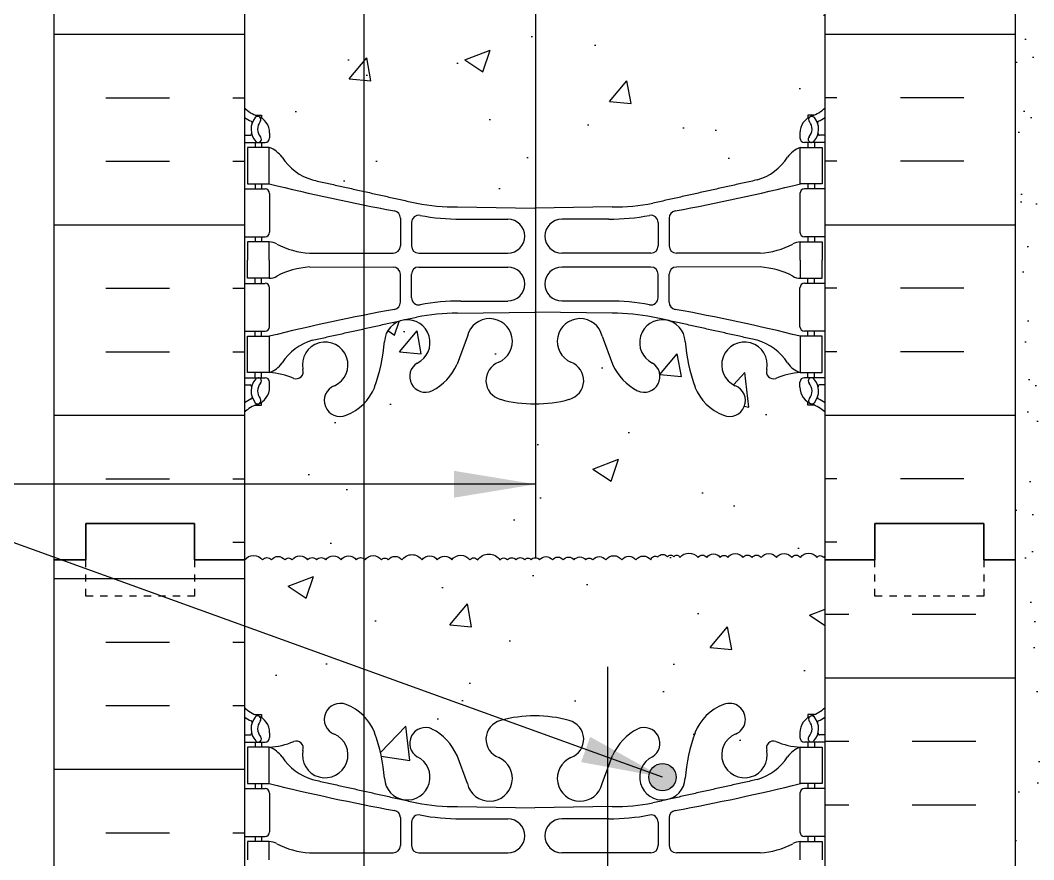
# Model space of a CAD drawing. Header units: inches. Extents: x 23.5 to 82.7, y -12.5 to 63.7.
# Drawn here: x 43.14 to 57.1, y 36.88 to 48.44 of the extents above; entities that cross this region are included whole.
import ezdxf

# ---------------------------------------------------------------- set-up
doc = ezdxf.new("R2010")
doc.units = ezdxf.units.IN
doc.header["$LTSCALE"] = 0.5
doc.header["$MEASUREMENT"] = 0
doc.linetypes.add('DASHED2', pattern=[0.375, 0.25, -0.125])
for name, color, linetype in [('HATCH', 12, 'Continuous'), ('line25', 2, 'Continuous'), ('LINE3', 3, 'Continuous'), ('LINE50', 5, 'Continuous'), ('LINE9', 9, 'Continuous'), ('TEXT', 4, 'Continuous'), ('Web_Edge', 9, 'Continuous')]:
    doc.layers.add(name, color=color, linetype=linetype)
doc.styles.add('DIM', font='romans.shx', dxfattribs={"width": 0.7})
doc.dimstyles.new('ext_12', dxfattribs={"dimscale": 12, "dimtxt": 0.09375, "dimasz": 0.09375, "dimexe": 0.09375, "dimexo": 0.0625, "dimgap": 0.0625, "dimtad": 1, "dimdec": 1, "dimzin": 3, "dimdsep": 46, "dimlunit": 4, "dimtxsty": 'DIM', "dimcen": 0.09, "dimdle": 0.09375, "dimclrt": 4, "dimadec": 0, "dimazin": 0, "dimtfac": 1, "dimtdec": 1, "dimtmove": 2, "dimatfit": 3, "dimfxl": 1, "dimfrac": 2, "dimtolj": 1, "dimtzin": 0, "dimarcsym": 0})

msp = doc.modelspace()

# ---------------------------------------------------------------- hatches: boundary and pattern name
at = {"layer": 'HATCH'}
h = msp.add_hatch(dxfattribs=at)
h.set_pattern_fill('AR-CONC', color=256, scale=0.5)
edge = h.paths.add_edge_path()
edge.add_spline(control_points=[(47.876, 53.931), (47.163, 53.772)], knot_values=[0, 0, 0.496174, 0.496174], degree=1, periodic=0)
edge.add_arc((47.37, 53.058), 0.743, 106.1893, 145.772)
edge.add_arc((46.447, 53.67), 0.364, 289.6613, 327.9576, ccw=False)
edge.add_line((46.569, 53.327), (46.464, 53.327))
edge.add_line((46.464, 53.327), (46.464, 53.257))
edge.add_line((46.464, 53.257), (46.512, 53.257))
edge.add_arc((46.512, 53.195), 0.0625, 0, 90, ccw=False)
edge.add_line((46.574, 53.195), (46.574, 53.127))
edge.add_arc((46.324, 53.127), 0.25, 304.0558, 360, ccw=False)
edge.add_line((46.464, 52.92), (46.464, 52.878))
edge.add_line((46.464, 52.878), (46.374, 52.878))
edge.add_arc((46.574, 52.42), 0.5, 113.5782, 133.7891)
edge.add_line((46.228, 52.781), (46.228, 47.234))
edge.add_arc((46.574, 47.595), 0.5, 226.2109, 246.4218)
edge.add_line((46.374, 47.137), (46.464, 47.137))
edge.add_line((46.464, 47.137), (46.464, 47.095))
edge.add_arc((46.324, 46.888), 0.25, 0, 55.9442, ccw=False)
edge.add_line((46.574, 46.888), (46.574, 46.821))
edge.add_arc((46.512, 46.821), 0.0625, -90, 0, ccw=False)
edge.add_line((46.512, 46.758), (46.464, 46.758))
edge.add_line((46.464, 46.758), (46.464, 46.688))
edge.add_line((46.464, 46.688), (46.569, 46.688))
edge.add_arc((46.447, 46.346), 0.364, 32.0424, 70.3387, ccw=False)
edge.add_arc((47.37, 46.957), 0.743, 214.228, 253.8107)
edge.add_spline(control_points=[(47.163, 46.243), (47.876, 46.084)], knot_values=[0, 0, 0.496174, 0.496174], degree=1, periodic=0)
edge.add_line((47.876, 46.084), (47.876, 53.931))
edge = h.paths.add_edge_path()
edge.add_line((50.24, 54.161), (50.228, 54.161))
edge.add_line((50.228, 54.161), (49.162, 54.145))
edge.add_arc((49.157, 51.161), 2.984, 89.9005, 100.7454)
edge.add_spline(control_points=[(48.6, 54.093), (47.876, 53.931)], knot_values=[0.496174, 0.496174, 1, 1], degree=1, periodic=0)
edge.add_line((47.876, 53.931), (47.876, 46.084))
edge.add_spline(control_points=[(47.876, 46.084), (48.6, 45.922)], knot_values=[0.496174, 0.496174, 1, 1], degree=1, periodic=0)
edge.add_arc((49.157, 48.854), 2.984, 259.2546, 270.0995)
edge.add_line((49.162, 45.87), (50.228, 45.854))
edge.add_line((50.228, 45.854), (50.24, 45.854))
edge.add_line((50.24, 45.854), (50.24, 54.161))
edge = h.paths.add_edge_path()
edge.add_arc((53.882, 52.42), 0.5, 46.2109, 66.4218)
edge.add_line((54.082, 52.878), (53.992, 52.878))
edge.add_line((53.992, 52.878), (53.992, 52.92))
edge.add_arc((54.132, 53.127), 0.25, 180, 235.9442, ccw=False)
edge.add_line((53.882, 53.127), (53.882, 53.195))
edge.add_arc((53.945, 53.195), 0.0625, 90, 180, ccw=False)
edge.add_line((53.945, 53.257), (53.992, 53.257))
edge.add_line((53.992, 53.257), (53.992, 53.327))
edge.add_line((53.992, 53.327), (53.887, 53.327))
edge.add_arc((54.01, 53.67), 0.364, 212.0424, 250.3387, ccw=False)
edge.add_arc((53.087, 53.058), 0.743, 34.228, 73.8107)
edge.add_spline(control_points=[(53.294, 53.772), (51.856, 54.093)], knot_values=[0, 0, 1, 1], degree=1, periodic=0)
edge.add_arc((51.3, 51.161), 2.984, 79.2546, 90.0995)
edge.add_line((51.295, 54.145), (50.24, 54.161))
edge.add_line((50.24, 54.161), (50.24, 45.854))
edge.add_line((50.24, 45.854), (51.295, 45.87))
edge.add_arc((51.3, 48.854), 2.984, 269.9005, 280.7454)
edge.add_spline(control_points=[(51.856, 45.922), (53.294, 46.243)], knot_values=[0, 0, 1, 1], degree=1, periodic=0)
edge.add_arc((53.087, 46.957), 0.743, 286.1893, 325.772)
edge.add_arc((54.01, 46.346), 0.364, 109.6613, 147.9576, ccw=False)
edge.add_line((53.887, 46.688), (53.992, 46.688))
edge.add_line((53.992, 46.688), (53.992, 46.758))
edge.add_line((53.992, 46.758), (53.945, 46.758))
edge.add_arc((53.945, 46.821), 0.0625, 180, 270, ccw=False)
edge.add_line((53.882, 46.821), (53.882, 46.888))
edge.add_arc((54.132, 46.888), 0.25, 124.0558, 180, ccw=False)
edge.add_line((53.992, 47.095), (53.992, 47.137))
edge.add_line((53.992, 47.137), (54.082, 47.137))
edge.add_arc((53.882, 47.595), 0.5, 293.5782, 313.7891)
edge.add_line((54.228, 47.234), (54.228, 52.781))
h.paths.add_polyline_path([(50.103, 59.008), (50.103, 60.008), (49.103, 59.008), (46.228, 59.008), (46.228, 56.973, 0.088416), (46.374, 56.876), (46.464, 56.876), (46.464, 56.834, -0.249069), (46.574, 56.627), (46.574, 56.56, -0.414214), (46.512, 56.497), (46.464, 56.497), (46.464, 56.427), (46.569, 56.427, 0.085348), (46.899, 56.503, -0.669601), (47.031, 56.382, 2.087231), (47.465, 56.607, -1), (47.629, 57.016, -0.21345), (48.021, 56.626, -0.069923), (48.158, 55.983, 1.629604), (48.629, 56.284, -1.059167), (48.835, 56.666, -0.16372), (49.157, 56.312), (49.3, 55.925, 1.612474), (49.731, 56.285, -0.734872), (49.754, 56.796, -0.070129), (50.24, 56.858), (50.24, 58.144), (50.103, 58.008)])
h.paths.add_polyline_path([(49.792, 55.998, -1), (49.417, 55.998, -1)], flags=16)
h.paths.add_polyline_path([(54.228, 59.008), (51.103, 59.008), (50.24, 58.144), (50.24, 56.858, -0.066822), (50.702, 56.796, -0.734872), (50.726, 56.285, 1.612474), (51.157, 55.925), (51.3, 56.312, -0.16372), (51.622, 56.666, -1.059167), (51.828, 56.284, 1.629604), (52.299, 55.983, -0.069923), (52.436, 56.626, -0.21345), (52.828, 57.016, -1), (52.991, 56.607, 2.087231), (53.425, 56.382, -0.669601), (53.558, 56.503, 0.085348), (53.887, 56.427), (53.992, 56.427), (53.992, 56.497), (53.945, 56.497, -0.414214), (53.882, 56.56), (53.882, 56.627, -0.249069), (53.992, 56.834), (53.992, 56.876), (54.082, 56.876, 0.088416), (54.228, 56.973)])
edge = h.paths.add_edge_path()
edge.add_spline(control_points=[(47.876, 35.931), (47.163, 35.772)], knot_values=[0, 0, 0.496174, 0.496174], degree=1, periodic=0)
edge.add_arc((47.37, 35.058), 0.743, 106.1893, 145.772)
edge.add_arc((46.447, 35.67), 0.364, 289.6613, 327.9576, ccw=False)
edge.add_line((46.569, 35.327), (46.464, 35.327))
edge.add_line((46.464, 35.327), (46.464, 35.257))
edge.add_line((46.464, 35.257), (46.512, 35.257))
edge.add_arc((46.512, 35.195), 0.0625, 0, 90, ccw=False)
edge.add_line((46.574, 35.195), (46.574, 35.127))
edge.add_arc((46.324, 35.127), 0.25, 304.0558, 360, ccw=False)
edge.add_line((46.464, 34.92), (46.464, 34.878))
edge.add_line((46.464, 34.878), (46.374, 34.878))
edge.add_arc((46.574, 34.42), 0.5, 113.5782, 133.7891)
edge.add_line((46.228, 34.781), (46.228, 29.234))
edge.add_arc((46.574, 29.595), 0.5, 226.2109, 246.4218)
edge.add_line((46.374, 29.137), (46.464, 29.137))
edge.add_line((46.464, 29.137), (46.464, 29.095))
edge.add_arc((46.324, 28.888), 0.25, 0, 55.9442, ccw=False)
edge.add_line((46.574, 28.888), (46.574, 28.821))
edge.add_arc((46.512, 28.821), 0.0625, -90, 0, ccw=False)
edge.add_line((46.512, 28.758), (46.464, 28.758))
edge.add_line((46.464, 28.758), (46.464, 28.688))
edge.add_line((46.464, 28.688), (46.569, 28.688))
edge.add_line((46.569, 28.688), (46.569, 28.188))
edge.add_arc((53.378, 55.609), 28.253, 256.0552, 258.7705)
edge.add_line((47.876, 27.896), (47.876, 35.931))
edge = h.paths.add_edge_path()
edge.add_line((51.23, 36.146), (50.228, 36.161))
edge.add_line((50.228, 36.161), (49.162, 36.145))
edge.add_arc((49.157, 33.161), 2.984, 89.9005, 100.7454)
edge.add_spline(control_points=[(48.6, 36.093), (48.06, 35.972)], knot_values=[0.624043, 0.624043, 1, 1], degree=1, periodic=0)
edge.add_spline(control_points=[(48.06, 35.972), (47.876, 35.931)], knot_values=[0.496174, 0.496174, 0.624043, 0.624043], degree=1, periodic=0)
edge.add_line((47.876, 35.931), (47.876, 28.084))
edge.add_spline(control_points=[(47.876, 28.084), (48.06, 28.043)], knot_values=[0.496174, 0.496174, 0.624043, 0.624043], degree=1, periodic=0)
edge.add_spline(control_points=[(48.06, 28.043), (48.6, 27.922)], knot_values=[0.624043, 0.624043, 1, 1], degree=1, periodic=0)
edge.add_arc((49.157, 30.854), 2.984, 259.2546, 270.0995)
edge.add_line((49.162, 27.87), (50.228, 27.854))
edge.add_line((50.228, 27.854), (51.23, 27.869))
edge.add_line((51.23, 27.869), (51.23, 36.146))
edge = h.paths.add_edge_path()
edge.add_line((54.228, 31.883), (54.228, 34.781))
edge.add_arc((53.882, 34.42), 0.5, 46.2109, 66.4218)
edge.add_line((54.082, 34.878), (53.992, 34.878))
edge.add_line((53.992, 34.878), (53.992, 34.92))
edge.add_arc((54.132, 35.127), 0.25, 180, 235.9442, ccw=False)
edge.add_line((53.882, 35.127), (53.882, 35.195))
edge.add_arc((53.945, 35.195), 0.0625, 90, 180, ccw=False)
edge.add_line((53.945, 35.257), (53.992, 35.257))
edge.add_line((53.992, 35.257), (53.992, 35.327))
edge.add_line((53.992, 35.327), (53.887, 35.327))
edge.add_arc((54.01, 35.67), 0.364, 212.0424, 250.3387, ccw=False)
edge.add_arc((53.087, 35.058), 0.743, 34.228, 73.8107)
edge.add_spline(control_points=[(53.294, 35.772), (51.856, 36.093)], knot_values=[0, 0, 1, 1], degree=1, periodic=0)
edge.add_arc((51.3, 33.161), 2.984, 79.2546, 90.0995)
edge.add_line((51.295, 36.145), (51.23, 36.146))
edge.add_line((51.23, 36.146), (51.23, 27.869))
edge.add_line((51.23, 27.869), (51.295, 27.87))
edge.add_arc((51.3, 30.854), 2.984, 269.9005, 280.7454)
edge.add_spline(control_points=[(51.856, 27.922), (53.294, 28.243)], knot_values=[0, 0, 1, 1], degree=1, periodic=0)
edge.add_arc((53.087, 28.957), 0.743, 286.1893, 325.772)
edge.add_arc((54.01, 28.346), 0.364, 109.6613, 147.9576, ccw=False)
edge.add_line((53.887, 28.688), (53.992, 28.688))
edge.add_line((53.992, 28.688), (53.992, 28.758))
edge.add_line((53.992, 28.758), (53.945, 28.758))
edge.add_arc((53.945, 28.821), 0.0625, 180, 270, ccw=False)
edge.add_line((53.882, 28.821), (53.882, 28.888))
edge.add_arc((54.132, 28.888), 0.25, 124.0558, 180, ccw=False)
edge.add_line((53.992, 29.095), (53.992, 29.137))
edge.add_line((53.992, 29.137), (54.082, 29.137))
edge.add_arc((53.882, 29.595), 0.5, 293.5782, 313.7891)
edge.add_line((54.228, 29.234), (54.228, 31.883))
h.paths.add_polyline_path([(51.23, 25.894), (51.157, 26.09, 1.612474), (50.726, 25.731, -0.734872), (50.702, 25.22, -0.068475), (50.228, 25.158, -0.068475), (49.754, 25.22, -0.734872), (49.731, 25.731, 1.612474), (49.3, 26.09), (49.157, 25.704, -0.16372), (48.835, 25.35, -1.059167), (48.629, 25.732, 1.629604), (48.158, 26.033, -0.069923), (48.021, 25.389, -0.21345), (47.629, 25, -1), (47.465, 25.408, 2.087231), (47.031, 25.633, -0.669601), (46.899, 25.513, 0.085348), (46.569, 25.588), (46.464, 25.588), (46.464, 25.518), (46.512, 25.518, -0.414214), (46.574, 25.456), (46.574, 25.388, -0.249069), (46.464, 25.181), (46.464, 25.139), (46.374, 25.139, 0.088416), (46.228, 25.042), (46.228, 23.008), (46.228, 20.973, 0.088416), (46.374, 20.876), (46.464, 20.876), (46.464, 20.834, -0.249069), (46.574, 20.627), (46.574, 20.56, -0.414214), (46.512, 20.497), (46.464, 20.497), (46.464, 20.427), (46.569, 20.427, 0.085348), (46.899, 20.503, -0.669601), (47.031, 20.382, 2.087231), (47.465, 20.607, -1), (47.629, 21.016, -0.21345), (48.021, 20.626, -0.069923), (48.158, 19.983, 1.629604), (48.629, 20.284, -1.059167), (48.835, 20.666, -0.16372), (49.157, 20.312), (49.3, 19.925, 1.612474), (49.731, 20.285, -0.734872), (49.754, 20.796, -0.068475), (50.228, 20.858, -0.068475), (50.702, 20.796, -0.734872), (50.726, 20.285, 1.612474), (51.157, 19.925), (51.23, 20.121)])
h.paths.add_polyline_path([(51.04, 19.998, -1), (50.665, 19.998, -1)], flags=16)
h.paths.add_polyline_path([(54.228, 25.042, 0.088416), (54.082, 25.139), (53.992, 25.139), (53.992, 25.181, -0.249069), (53.882, 25.388), (53.882, 25.456, -0.414214), (53.945, 25.518), (53.992, 25.518), (53.992, 25.588), (53.887, 25.588, 0.085348), (53.558, 25.513, -0.669601), (53.425, 25.633, 0.213335), (53.369, 25.883), (52.867, 25.883, 0.482079), (52.991, 25.408, -1), (52.828, 25, -0.21345), (52.436, 25.389, -0.069923), (52.299, 26.033, 1.629604), (51.828, 25.732, -1.059167), (51.622, 25.35, -0.16372), (51.3, 25.704), (51.23, 25.894), (51.23, 20.121), (51.3, 20.312, -0.16372), (51.622, 20.666, -1.059167), (51.828, 20.284, 1.629604), (52.299, 19.983, -0.069923), (52.436, 20.626, -0.21345), (52.828, 21.016, -1), (52.991, 20.607, 2.087231), (53.425, 20.382, -0.669601), (53.558, 20.503, 0.085348), (53.887, 20.427), (53.992, 20.427), (53.992, 20.497), (53.945, 20.497, -0.414214), (53.882, 20.56), (53.882, 20.627, -0.249069), (53.992, 20.834), (53.992, 20.876), (54.082, 20.876, 0.088416), (54.228, 20.973), (54.228, 22.883), (52.953, 22.883, 0.414214), (52.853, 22.783), (52.853, 21.383), (52.353, 21.383), (52.353, 22.883, -0.414214), (52.853, 23.383), (54.228, 23.383)])
h.paths.add_polyline_path([(51.23, 7.894), (51.157, 8.09, 1.612474), (50.726, 7.731, -0.734872), (50.702, 7.22, -0.068475), (50.228, 7.158, -0.068475), (49.754, 7.22, -0.734872), (49.731, 7.731, 1.612474), (49.3, 8.09), (49.157, 7.704, -0.16372), (48.835, 7.35, -1.059167), (48.629, 7.732, 1.629604), (48.158, 8.033, -0.069923), (48.021, 7.389, -0.21345), (47.629, 7, -1), (47.465, 7.408, 2.087231), (47.031, 7.633, -0.669601), (46.899, 7.513, 0.085348), (46.569, 7.588), (46.464, 7.588), (46.464, 7.518), (46.512, 7.518, -0.414214), (46.574, 7.456), (46.574, 7.388, -0.249069), (46.464, 7.181), (46.464, 7.139), (46.374, 7.139, 0.088416), (46.228, 7.042), (46.228, 5.008), (49.103, 5.008), (50.103, 6.008), (50.103, 5.008), (50.103, 4.008), (51.103, 5.008), (51.23, 5.008)])
h.paths.add_polyline_path([(54.228, 7.042, 0.088416), (54.082, 7.139), (53.992, 7.139), (53.992, 7.181, -0.249069), (53.882, 7.388), (53.882, 7.456, -0.414214), (53.945, 7.518), (53.992, 7.518), (53.992, 7.588), (53.887, 7.588, 0.085348), (53.558, 7.513, -0.669601), (53.425, 7.633, 2.087231), (52.991, 7.408, -1), (52.828, 7, -0.21345), (52.436, 7.389, -0.069923), (52.299, 8.033, 1.629604), (51.828, 7.732, -1.059167), (51.622, 7.35, -0.16372), (51.3, 7.704), (51.23, 7.894), (51.23, 5.008), (54.228, 5.008)])
edge = h.paths.add_edge_path()
edge.add_arc((53.882, 16.42), 0.5, 46.2109, 66.4218)
edge.add_line((54.082, 16.878), (53.992, 16.878))
edge.add_line((53.992, 16.878), (53.992, 16.92))
edge.add_arc((54.132, 17.127), 0.25, 180, 235.9442, ccw=False)
edge.add_line((53.882, 17.127), (53.882, 17.195))
edge.add_arc((53.945, 17.195), 0.0625, 90, 180, ccw=False)
edge.add_line((53.945, 17.257), (53.992, 17.257))
edge.add_line((53.992, 17.257), (53.992, 17.327))
edge.add_line((53.992, 17.327), (53.887, 17.327))
edge.add_arc((54.01, 17.67), 0.364, 212.0424, 250.3387, ccw=False)
edge.add_arc((53.087, 17.058), 0.743, 34.228, 73.8107)
edge.add_spline(control_points=[(53.294, 17.772), (51.856, 18.093)], knot_values=[0, 0, 1, 1], degree=1, periodic=0)
edge.add_arc((51.3, 15.161), 2.984, 79.2546, 90.0995)
edge.add_line((51.295, 18.145), (51.23, 18.146))
edge.add_line((51.23, 18.146), (51.23, 9.869))
edge.add_line((51.23, 9.869), (51.295, 9.87))
edge.add_arc((51.3, 12.854), 2.984, 269.9005, 280.7454)
edge.add_spline(control_points=[(51.856, 9.922), (53.294, 10.243)], knot_values=[0, 0, 1, 1], degree=1, periodic=0)
edge.add_arc((53.087, 10.957), 0.743, 286.1893, 325.772)
edge.add_arc((54.01, 10.346), 0.364, 109.6613, 147.9576, ccw=False)
edge.add_line((53.887, 10.688), (53.992, 10.688))
edge.add_line((53.992, 10.688), (53.992, 10.758))
edge.add_line((53.992, 10.758), (53.945, 10.758))
edge.add_arc((53.945, 10.821), 0.0625, 180, 270, ccw=False)
edge.add_line((53.882, 10.821), (53.882, 10.888))
edge.add_arc((54.132, 10.888), 0.25, 124.0558, 180, ccw=False)
edge.add_line((53.992, 11.095), (53.992, 11.137))
edge.add_line((53.992, 11.137), (54.082, 11.137))
edge.add_arc((53.882, 11.595), 0.5, 293.5782, 313.7891)
edge.add_line((54.228, 11.234), (54.228, 16.781))
h = msp.add_hatch(dxfattribs=at)
h.set_pattern_fill('INSUL', color=256, scale=7, style=0)
h.set_pattern_definition([(0, (-2879.9333, -356.0018), (0, 2.625), []), (0, (-2879.9333, -355.1268), (0, 2.625), [0.875, -0.875]), (0, (-2879.9333, -354.2518), (0, 2.625), [0.875, -0.875])])
h.paths.add_polyline_path([(43.603, 41.008), (44.041, 41.008), (44.041, 41.508), (45.541, 41.508), (45.541, 41.008), (46.228, 41.008), (46.228, 59.008), (45.541, 59.008), (45.541, 59.508), (44.041, 59.508), (44.041, 59.008), (43.603, 59.008)])
h = msp.add_hatch(dxfattribs=at)
h.set_pattern_fill('INSUL', color=256, scale=7, style=0)
h.set_pattern_definition([(180, (2980.39, -356.0018), (0, 2.625), []), (180, (2980.39, -355.1268), (0, 2.625), [0.875, -0.875]), (180, (2980.39, -354.2518), (0, 2.625), [0.875, -0.875])])
h.paths.add_polyline_path([(56.853, 41.008), (56.416, 41.008), (56.416, 41.508), (54.916, 41.508), (54.916, 41.008), (54.228, 41.008), (54.228, 59.008), (54.916, 59.008), (54.916, 59.508), (56.416, 59.508), (56.416, 59.008), (56.853, 59.008)])
h = msp.add_hatch(dxfattribs=at)
h.set_pattern_fill('AR-SAND', color=256, scale=0.5, style=0)
h.set_pattern_definition([(37.5, (34.4269, -7.8671), (-0.031497, 0.963412), [0, -0.76, 0, -0.85, 0, -0.8125]), (7.5, (34.4269, -7.8671), (0.884888, 1.411073), [0, -0.41, 0, -0.685, 0, -0.2625]), (327.5, (33.8119, -7.8671), (1.557071, 0.00283), [0, -0.25, 0, -0.9, 0, -1.175]), (317.5, (33.8119, -7.8671), (1.503063, 0.438838), [0, -0.125, 0, -0.59, 0, -0.675])])
h.paths.add_polyline_path([(57.353, 59.008), (56.853, 59.008), (56.853, 41.008), (56.853, 29.758), (57.353, 29.758)])
h = msp.add_hatch(dxfattribs=at)
h.set_pattern_fill('AR-CONC', color=256, scale=0.5)
h.paths.add_polyline_path([(54.228, 41.008), (54.228, 41.063, 0.063927), (54.209, 41.042, 0.520567), (54.114, 41.042, 0.520567), (53.889, 41.042, 0.520567), (53.768, 41.042, 0.520567), (53.558, 41.042, 0.520567), (53.348, 41.042, 0.520567), (53.222, 41.042, 0.520567), (53.096, 41.042, 0.520567), (52.886, 41.042, 0.520567), (52.782, 41.042, 0.520567), (52.598, 41.042, 0.520567), (52.477, 41.042, 0.484838), (52.228, 41.042, 0.613818), (52.145, 41.05, 0.520567), (52.056, 41.05, 0.520567), (51.925, 41.05, 0.520567), (51.825, 41.008, 0.520567), (51.621, 41.008, 0.520567), (51.427, 41.008, 0.520567), (51.206, 41.008, 0.520567), (51.028, 41.008, 0.520567), (50.928, 41.008, 0.520567), (50.771, 41.008, 0.520567), (50.619, 41.008, 0.520567), (50.472, 41.008, 0.520567), (50.293, 41.008, 0.520567), (50.178, 41.008, 0.520567), (50.089, 41.008, 0.520567), (49.968, 41.008, 0.520567), (49.853, 41.008, 0.520567), (49.748, 41.008, 0.520567), (49.441, 41.008, 0.520567), (49.331, 41.008, 0.520567), (49.085, 41.008, 0.520567), (48.885, 41.008, 0.520567), (48.675, 41.008, 0.520567), (48.397, 41.008, 0.520567), (48.209, 41.008, 0.520567), (48.114, 41.008, 0.580598), (47.876, 40.986), (47.876, 38.853, -0.100382), (48.021, 38.626, -0.069923), (48.158, 37.983, 1.629604), (48.629, 38.284, -1.059167), (48.835, 38.666, -0.16372), (49.157, 38.312), (49.3, 37.925, 1.612474), (49.731, 38.285, -0.734872), (49.754, 38.796, -0.068475), (50.228, 38.858, -0.068475), (50.702, 38.796, -0.734872), (50.726, 38.285, 1.612474), (51.157, 37.925), (51.3, 38.312, -0.16372), (51.622, 38.666, -1.059167), (51.828, 38.284, 1.629604), (52.299, 37.983, -0.069923), (52.436, 38.626, -0.21345), (52.828, 39.016, -1), (52.991, 38.607, 2.087231), (53.425, 38.382, -0.669601), (53.558, 38.503, 0.085348), (53.887, 38.427), (53.992, 38.427), (53.992, 38.497), (53.945, 38.497, -0.414214), (53.882, 38.56), (53.882, 38.627, -0.249069), (53.992, 38.834), (53.992, 38.876), (54.082, 38.876, 0.088416), (54.228, 38.973)])
h.paths.add_polyline_path([(52.174, 38.014, -1), (51.799, 38.014, -1)], flags=16)
h.paths.add_polyline_path([(47.876, 40.986), (47.876, 41.021, 0.442284), (47.768, 41.008, 0.520567), (47.558, 41.008, 0.520567), (47.348, 41.008, 0.520567), (47.222, 41.008, 0.520567), (47.096, 41.008, 0.520567), (46.886, 41.008, 0.520567), (46.782, 41.008, 0.520567), (46.598, 41.008, 0.520567), (46.477, 41.008, 0.484838), (46.228, 41.008), (46.228, 38.973, 0.088416), (46.374, 38.876), (46.464, 38.876), (46.464, 38.834, -0.249069), (46.574, 38.627), (46.574, 38.56, -0.414214), (46.512, 38.497), (46.464, 38.497), (46.464, 38.427), (46.569, 38.427, 0.085348), (46.899, 38.503, -0.669601), (47.031, 38.382, 2.087231), (47.465, 38.607, -1), (47.629, 39.016, -0.110696), (47.876, 38.853)])
h.paths.add_polyline_path([(54.228, 43.042, 0.088416), (54.082, 43.139), (53.992, 43.139), (53.992, 43.181, -0.249069), (53.882, 43.388), (53.882, 43.456, -0.414214), (53.945, 43.518), (53.992, 43.518), (53.992, 43.588), (53.887, 43.588, 0.085348), (53.558, 43.513, -0.669601), (53.425, 43.633, 2.087231), (52.991, 43.408, -1), (52.828, 43, -0.21345), (52.436, 43.389, -0.069923), (52.299, 44.033, 1.702394), (51.849, 43.72, -0.940793), (51.646, 43.337, -0.173075), (51.3, 43.704), (51.157, 44.09, 1.612474), (50.726, 43.731, -0.734872), (50.702, 43.22, -0.066822), (50.24, 43.158), (50.24, 41.038, -0.229009), (50.293, 41.008, -0.520567), (50.472, 41.008, -0.520567), (50.619, 41.008, -0.520567), (50.771, 41.008, -0.520567), (50.928, 41.008, -0.520567), (51.028, 41.008, -0.520567), (51.206, 41.008, -0.520567), (51.427, 41.008, -0.520567), (51.621, 41.008, -0.520567), (51.825, 41.008, -0.520567), (51.925, 41.05, -0.520567), (52.056, 41.05, -0.520567), (52.145, 41.05, -0.613818), (52.228, 41.042, -0.484838), (52.477, 41.042, -0.520567), (52.598, 41.042, -0.520567), (52.782, 41.042, -0.520567), (52.886, 41.042, -0.520567), (53.096, 41.042, -0.520567), (53.222, 41.042, -0.520567), (53.348, 41.042, -0.520567), (53.558, 41.042, -0.520567), (53.768, 41.042, -0.520567), (53.889, 41.042, -0.520567), (54.114, 41.042, -0.520567), (54.209, 41.042, -0.063927), (54.228, 41.063)])
h.paths.add_polyline_path([(50.24, 43.158, -0.070129), (49.754, 43.22, -0.734872), (49.731, 43.731, 1.612474), (49.3, 44.09), (49.157, 43.704, -0.173075), (48.811, 43.337, -0.940793), (48.607, 43.72, 1.702394), (48.158, 44.033, -0.069923), (48.021, 43.389, -0.100382), (47.876, 43.162), (47.876, 41.021, -0.063632), (47.889, 41.008, -0.520567), (48.114, 41.008, -0.520567), (48.209, 41.008, -0.520567), (48.397, 41.008, -0.520567), (48.675, 41.008, -0.520567), (48.885, 41.008, -0.520567), (49.085, 41.008, -0.520567), (49.331, 41.008, -0.520567), (49.441, 41.008, -0.520567), (49.748, 41.008, -0.520567), (49.853, 41.008, -0.520567), (49.968, 41.008, -0.520567), (50.089, 41.008, -0.520567), (50.178, 41.008, -0.260502), (50.24, 41.038)])
h.paths.add_polyline_path([(47.876, 43.162, -0.110696), (47.629, 43, -1), (47.465, 43.408, 2.087231), (47.031, 43.633, -0.669601), (46.899, 43.513, 0.085348), (46.569, 43.588), (46.464, 43.588), (46.464, 43.518), (46.512, 43.518, -0.414214), (46.574, 43.456), (46.574, 43.388, -0.249069), (46.464, 43.181), (46.464, 43.139), (46.374, 43.139, 0.088416), (46.228, 43.042), (46.228, 41.008, -0.484838), (46.477, 41.008, -0.520567), (46.598, 41.008, -0.520567), (46.782, 41.008, -0.520567), (46.886, 41.008, -0.520567), (47.096, 41.008, -0.520567), (47.222, 41.008, -0.520567), (47.348, 41.008, -0.520567), (47.558, 41.008, -0.520567), (47.768, 41.008, -0.442284), (47.876, 41.021)])
h = msp.add_hatch(dxfattribs=at)
h.set_pattern_fill('INSUL', color=256, scale=7, style=0)
h.set_pattern_definition([(0, (-2879.9333, -374.0018), (0, 2.625), []), (0, (-2879.9333, -373.1268), (0, 2.625), [0.875, -0.875]), (0, (-2879.9333, -372.2518), (0, 2.625), [0.875, -0.875])])
h.paths.add_polyline_path([(43.603, 23.008), (44.041, 23.008), (44.041, 23.508), (45.541, 23.508), (45.541, 23.008), (46.228, 23.008), (46.228, 41.008), (45.541, 41.008), (45.541, 41.508), (44.041, 41.508), (44.041, 41.008), (43.603, 41.008)])
h = msp.add_hatch(dxfattribs=at)
h.set_pattern_fill('INSUL', color=256, scale=7, style=0)
h.set_pattern_definition([(0, (34.427, -7.867), (0, 2.625), []), (0, (34.427, -6.992), (0, 2.625), [0.875, -0.875]), (0, (34.427, -6.117), (0, 2.625), [0.875, -0.875])])
h.paths.add_polyline_path([(54.228, 31.883), (56.853, 29.258), (56.853, 41.008), (56.416, 41.008), (56.416, 40.508), (54.916, 40.508), (54.916, 41.008), (54.228, 41.008)])
h.paths.add_polyline_path([(56.853, 20.008), (54.228, 17.383), (54.228, 5.008), (54.916, 5.008), (54.916, 5.508), (56.416, 5.508), (56.416, 5.008), (56.853, 5.008)])
at = {"layer": 'LINE3'}
msp.add_hatch(color=256, dxfattribs=at).paths.add_polyline_path([(51.799, 38.014, 1), (52.174, 38.014, 1)])

# ---------------------------------------------------------------- linework, layer by layer
at = {"layer": 'HATCH'}
for points in [[(46.228, 41.008, -0.484838), (46.477, 41.008, -0.520567), (46.598, 41.008, -0.520567), (46.782, 41.008, -0.520567), (46.886, 41.008, -0.520567), (47.096, 41.008, -0.520567), (47.222, 41.008, -0.520567), (47.348, 41.008, -0.520567), (47.558, 41.008, -0.520567), (47.768, 41.008, -0.520567), (47.889, 41.008, -0.520567), (48.114, 41.008, -0.520567), (48.209, 41.008, -0.520567), (48.397, 41.008, -0.520567), (48.675, 41.008, -0.520567), (48.885, 41.008, -0.520567), (49.085, 41.008, -0.520567), (49.331, 41.008, -0.520567), (49.441, 41.008, -0.520567), (49.748, 41.008, -0.520567), (49.853, 41.008, -0.520567), (49.968, 41.008, -0.520567), (50.089, 41.008, -0.520567), (50.178, 41.008, -0.520567), (50.293, 41.008, -0.520567), (50.472, 41.008, -0.520567), (50.619, 41.008, -0.520567), (50.771, 41.008, -0.520567), (50.928, 41.008, -0.520567), (51.028, 41.008, -0.520567), (51.206, 41.008, -0.520567), (51.427, 41.008, -0.520567), (51.621, 41.008, -0.520567), (51.825, 41.008, -0.520567), (51.925, 41.05, -0.520567), (52.056, 41.05, -0.520567), (52.145, 41.05, -0.613818), (52.228, 41.042)], [(52.228, 41.042, -0.484838), (52.477, 41.042, -0.520567), (52.598, 41.042, -0.520567), (52.782, 41.042, -0.520567), (52.886, 41.042, -0.520567), (53.096, 41.042, -0.520567), (53.222, 41.042, -0.520567), (53.348, 41.042, -0.520567), (53.558, 41.042, -0.520567), (53.768, 41.042, -0.520567), (53.889, 41.042, -0.520567), (54.114, 41.042, -0.520567), (54.209, 41.042, -0.063927), (54.228, 41.063, -0.063927)]]:
    msp.add_lwpolyline(points, format="xyb", dxfattribs=at)
at = {"layer": 'line25'}
for p, q in [((46.228, 59.008), (46.228, 41.008)), ((54.228, 41.008), (54.228, 59.008)), ((46.228, 41.008), (46.228, 23.008)), ((54.228, 31.883), (54.228, 41.008))]:
    msp.add_line(p, q, dxfattribs=at)
at = {"layer": 'LINE3'}
for p, q in [((47.876, 22.776), (47.876, 58.272)), ((50.24, 58.144), (50.24, 41.038)), ((51.23, 39.533), (51.23, 5.008))]:
    msp.add_line(p, q, dxfattribs=at)
msp.add_circle((51.987, 38.014), 0.188, dxfattribs=at)
at = {"layer": 'LINE50'}
for p, q in [((43.603, 41.008), (43.603, 59.008)), ((56.853, 41.008), (56.853, 59.008)), ((43.603, 23.008), (43.603, 41.008)), ((56.853, 29.258), (56.853, 41.008))]:
    msp.add_line(p, q, dxfattribs=at)
for points in [[(43.603, 41.008), (44.041, 41.008), (44.041, 41.508), (45.541, 41.508), (45.541, 41.008), (46.228, 41.008)], [(46.228, 41.008), (45.541, 41.008), (45.541, 41.508), (44.041, 41.508), (44.041, 41.008), (43.603, 41.008)], [(56.853, 41.008), (56.416, 41.008), (56.416, 41.508), (54.916, 41.508), (54.916, 41.008), (54.228, 41.008)], [(54.228, 41.008), (54.916, 41.008), (54.916, 41.508), (56.416, 41.508), (56.416, 41.008), (56.853, 41.008)]]:
    msp.add_lwpolyline(points, dxfattribs=at)
at = {"layer": 'LINE9', "linetype": 'DASHED2', "ltscale": 0.15}
for points in [[(45.541, 41.008), (45.541, 41.008), (45.541, 40.508), (44.041, 40.508), (44.041, 41.008), (44.041, 41.008)], [(56.416, 41.008), (56.416, 41.008), (56.416, 40.508), (54.916, 40.508), (54.916, 41.008), (54.916, 41.008)]]:
    msp.add_lwpolyline(points, dxfattribs=at)
at = {"layer": 'Web_Edge'}
for p, q in [((46.374, 47.137), (46.464, 47.137)), ((46.464, 47.137), (46.464, 47.095)), ((54.082, 47.137), (53.992, 47.137)), ((53.992, 47.137), (53.992, 47.095)), ((46.228, 46.858), (46.306, 46.858)), ((46.574, 46.888), (46.574, 46.821)), ((53.882, 46.888), (53.882, 46.821)), ((54.228, 46.858), (54.15, 46.858)), ((46.228, 46.758), (46.512, 46.758)), ((46.374, 46.758), (46.374, 46.688)), ((46.464, 46.758), (46.464, 46.688)), ((54.228, 46.758), (53.945, 46.758)), ((53.992, 46.758), (53.992, 46.688)), ((54.082, 46.758), (54.082, 46.688)), ((46.228, 46.118), (46.512, 46.118)), ((46.374, 46.188), (46.374, 46.118)), ((46.464, 46.188), (46.464, 46.118)), ((54.228, 46.118), (53.945, 46.118)), ((53.992, 46.188), (53.992, 46.118)), ((54.082, 46.188), (54.082, 46.118)), ((46.574, 46.056), (46.574, 45.521)), ((53.882, 46.056), (53.882, 45.521)), ((49.162, 45.87), (50.228, 45.854)), ((51.295, 45.87), (50.228, 45.854)), ((48.376, 45.718), (48.376, 45.334)), ((49.209, 45.702), (49.856, 45.702)), ((51.248, 45.702), (50.601, 45.702)), ((52.08, 45.718), (52.08, 45.334)), ((48.529, 45.656), (48.529, 45.334)), ((51.928, 45.656), (51.928, 45.334)), ((46.228, 45.458), (46.512, 45.458)), ((46.374, 45.458), (46.374, 45.388)), ((46.464, 45.458), (46.464, 45.388)), ((54.228, 45.458), (53.945, 45.458)), ((53.992, 45.458), (53.992, 45.388)), ((54.082, 45.458), (54.082, 45.388)), ((47.122, 45.233), (48.276, 45.234)), ((48.629, 45.234), (49.856, 45.234)), ((51.828, 45.234), (50.601, 45.234)), ((53.335, 45.233), (52.18, 45.234)), ((47.122, 45.044), (48.276, 45.043)), ((48.629, 45.043), (49.856, 45.043)), ((51.828, 45.043), (50.601, 45.043)), ((53.335, 45.044), (52.18, 45.043)), ((46.374, 44.818), (46.374, 44.888)), ((46.464, 44.818), (46.464, 44.888)), ((48.376, 44.558), (48.376, 44.943)), ((48.529, 44.62), (48.529, 44.943)), ((51.928, 44.62), (51.928, 44.943)), ((52.08, 44.558), (52.08, 44.943)), ((53.992, 44.818), (53.992, 44.888)), ((54.082, 44.818), (54.082, 44.888)), ((46.228, 44.818), (46.512, 44.818)), ((46.574, 44.221), (46.574, 44.756)), ((53.882, 44.221), (53.882, 44.756)), ((54.228, 44.818), (53.945, 44.818)), ((49.209, 44.574), (49.856, 44.574)), ((51.248, 44.574), (50.601, 44.574)), ((49.162, 44.406), (50.228, 44.422)), ((51.295, 44.406), (50.228, 44.422)), ((46.228, 44.158), (46.512, 44.158)), ((46.374, 44.088), (46.374, 44.158)), ((46.464, 44.088), (46.464, 44.158)), ((54.228, 44.158), (53.945, 44.158)), ((53.992, 44.088), (53.992, 44.158)), ((54.082, 44.088), (54.082, 44.158)), ((49.3, 44.09), (49.157, 43.704)), ((51.157, 44.09), (51.3, 43.704)), ((46.374, 43.518), (46.374, 43.588)), ((46.464, 43.518), (46.464, 43.588)), ((53.992, 43.518), (53.992, 43.588)), ((54.082, 43.518), (54.082, 43.588)), ((46.228, 43.518), (46.512, 43.518)), ((46.574, 43.388), (46.574, 43.456)), ((53.882, 43.388), (53.882, 43.456)), ((54.228, 43.518), (53.945, 43.518)), ((46.228, 43.418), (46.306, 43.418)), ((54.228, 43.418), (54.15, 43.418)), ((46.464, 43.139), (46.464, 43.181)), ((53.992, 43.139), (53.992, 43.181)), ((46.374, 43.139), (46.464, 43.139)), ((54.082, 43.139), (53.992, 43.139)), ((46.374, 38.876), (46.464, 38.876)), ((46.464, 38.876), (46.464, 38.834)), ((54.082, 38.876), (53.992, 38.876)), ((53.992, 38.876), (53.992, 38.834)), ((46.228, 38.597), (46.306, 38.597)), ((46.574, 38.627), (46.574, 38.56)), ((53.882, 38.627), (53.882, 38.56)), ((54.228, 38.597), (54.15, 38.597)), ((46.228, 38.497), (46.512, 38.497)), ((46.374, 38.497), (46.374, 38.427)), ((46.464, 38.497), (46.464, 38.427)), ((54.228, 38.497), (53.945, 38.497)), ((53.992, 38.497), (53.992, 38.427)), ((54.082, 38.497), (54.082, 38.427)), ((49.3, 37.925), (49.157, 38.312)), ((51.157, 37.925), (51.3, 38.312)), ((46.228, 37.857), (46.512, 37.857)), ((46.374, 37.927), (46.374, 37.857)), ((46.464, 37.927), (46.464, 37.857)), ((54.228, 37.857), (53.945, 37.857)), ((53.992, 37.927), (53.992, 37.857)), ((54.082, 37.927), (54.082, 37.857)), ((46.574, 37.795), (46.574, 37.26)), ((53.882, 37.795), (53.882, 37.26)), ((49.162, 37.609), (50.228, 37.593)), ((51.295, 37.609), (50.228, 37.593)), ((48.376, 37.457), (48.376, 37.072)), ((49.209, 37.441), (49.856, 37.441)), ((51.248, 37.441), (50.601, 37.441)), ((52.08, 37.457), (52.08, 37.072)), ((48.529, 37.395), (48.529, 37.072)), ((51.928, 37.395), (51.928, 37.072)), ((46.228, 37.197), (46.512, 37.197)), ((46.374, 37.197), (46.374, 37.127)), ((46.464, 37.197), (46.464, 37.127)), ((54.228, 37.197), (53.945, 37.197)), ((53.992, 37.197), (53.992, 37.127)), ((54.082, 37.197), (54.082, 37.127)), ((47.122, 36.972), (48.276, 36.972)), ((48.629, 36.972), (49.856, 36.972)), ((51.828, 36.972), (50.601, 36.972)), ((53.335, 36.972), (52.18, 36.972))]:
    msp.add_line(p, q, dxfattribs=at)
for points in [[(46.269, 46.188), (46.569, 46.188), (46.569, 46.688), (46.269, 46.688)], [(54.187, 46.188), (53.887, 46.188), (53.887, 46.688), (54.187, 46.688)], [(46.269, 44.088), (46.569, 44.088), (46.569, 43.588), (46.269, 43.588)], [(54.187, 44.088), (53.887, 44.088), (53.887, 43.588), (54.187, 43.588)], [(46.269, 37.927), (46.569, 37.927), (46.569, 38.427), (46.269, 38.427)], [(54.187, 37.927), (53.887, 37.927), (53.887, 38.427), (54.187, 38.427)]]:
    msp.add_lwpolyline(points, close=True, dxfattribs=at)
for points in [[(46.569, 45.138), (46.569, 45.388), (46.269, 45.388), (46.269, 45.138)], [(53.887, 45.138), (53.887, 45.388), (54.187, 45.388), (54.187, 45.138)], [(46.569, 45.138), (46.569, 44.888), (46.269, 44.888), (46.269, 45.138)], [(53.887, 45.138), (53.887, 44.888), (54.187, 44.888), (54.187, 45.138)], [(46.569, 36.877), (46.569, 37.127), (46.269, 37.127), (46.269, 36.877)], [(53.887, 36.877), (53.887, 37.127), (54.187, 37.127), (54.187, 36.877)]]:
    msp.add_lwpolyline(points, dxfattribs=at)
for centre, radius, start, end in [((46.574, 47.595), 0.5, 226.2109, 250.5288), ((53.882, 47.595), 0.5, 289.4712, 313.7891), ((46.574, 47.595), 0.6, 234.7832, 245.0748), ((46.568, 46.943), 0.25, 140.1145, 222.4609), ((46.41, 47.074), 0.045, 321.448, 139.1879), ((46.324, 46.888), 0.25, 0, 70.5288), ((54.132, 46.888), 0.25, 109.4712, 180), ((54.046, 47.074), 0.045, 40.8121, 218.552), ((53.889, 46.943), 0.25, 317.5391, 39.8855), ((53.882, 47.595), 0.6, 294.9252, 305.2168), ((46.312, 47.032), 0.021, 343.464, 63.9957), ((46.568, 46.943), 0.16, 140.0001, 222.4609), ((53.889, 46.943), 0.16, 317.5391, 39.9999), ((54.144, 47.032), 0.021, 116.0043, 196.536), ((46.306, 46.878), 0.0196, 269.4032, 15.4901), ((46.417, 46.804), 0.045, 222.4609, 42.4609), ((46.512, 46.821), 0.0625, 270, 0), ((53.945, 46.821), 0.0625, 180, 270), ((54.04, 46.804), 0.045, 137.5391, 317.5391), ((54.15, 46.878), 0.0196, 164.5099, 270.5968), ((46.447, 46.346), 0.364, 34.9775, 70.3387), ((54.01, 46.346), 0.364, 109.6613, 145.0225), ((47.37, 46.957), 0.743, 212.7919, 253.8107), ((53.087, 46.957), 0.743, 286.1893, 327.2081), ((46.512, 46.056), 0.0625, 0, 90), ((53.378, 73.609), 28.253, 256.0552, 259.6343), ((47.079, 73.609), 28.253, 280.3657, 283.9448), ((53.945, 46.056), 0.0625, 90, 180), ((48.276, 45.718), 0.1, 360, 79.6343), ((49.157, 48.854), 2.984, 259.2546, 270.0995), ((51.3, 48.854), 2.984, 269.9005, 280.7454), ((52.18, 45.718), 0.1, 100.3657, 180), ((48.629, 45.656), 0.1, 79.2546, 180), ((49.204, 48.686), 2.984, 259.2546, 270.0995), ((49.856, 45.468), 0.234, 270, 90), ((50.601, 45.468), 0.234, 90, 270), ((51.253, 48.686), 2.984, 269.9005, 280.7454), ((51.828, 45.656), 0.1, 0, 100.7454), ((46.512, 45.521), 0.0625, 270, 0), ((46.565, 45.17), 0.219, 60.4937, 88.92), ((53.891, 45.17), 0.219, 91.08, 119.5063), ((53.945, 45.521), 0.0625, 180, 270), ((47.207, 46.389), 1.16, 242.5844, 265.8032), ((48.276, 45.334), 0.1, 270.0388, 360), ((48.629, 45.334), 0.1, 180, 270), ((51.828, 45.334), 0.1, 270, 0), ((52.18, 45.334), 0.1, 180, 269.9612), ((53.25, 46.389), 1.16, 274.1968, 297.4156), ((47.207, 43.887), 1.16, 94.1968, 117.4156), ((48.276, 44.943), 0.1, 0, 89.9612), ((48.629, 44.943), 0.1, 90, 180), ((49.856, 44.809), 0.234, 270, 90), ((50.601, 44.809), 0.234, 90, 270), ((51.828, 44.943), 0.1, 0, 90), ((52.18, 44.943), 0.1, 90.0388, 180), ((53.25, 43.887), 1.16, 62.5844, 85.8032), ((46.565, 45.107), 0.219, 271.08, 299.5063), ((53.891, 45.107), 0.219, 240.4937, 268.92), ((46.512, 44.756), 0.0625, 0, 90), ((53.945, 44.756), 0.0625, 90, 180), ((48.276, 44.558), 0.1, 280.3657, 0), ((48.629, 44.62), 0.1, 180, 280.7454), ((49.204, 41.59), 2.984, 89.9005, 100.7454), ((51.253, 41.59), 2.984, 79.2546, 90.0995), ((51.828, 44.62), 0.1, 259.2546, 0), ((52.18, 44.558), 0.1, 180, 259.6343), ((53.378, 16.668), 28.253, 100.3657, 103.9448), ((47.079, 16.668), 28.253, 76.0552, 79.6343), ((48.47, 44.002), 0.314, 296.0652, 177.2643), ((49.157, 41.422), 2.984, 89.9005, 100.7454), ((49.605, 44.018), 0.314, 293.8084, 166.5854), ((50.852, 44.018), 0.314, 13.4146, 246.1916), ((51.3, 41.422), 2.984, 79.2546, 90.0995), ((51.987, 44.002), 0.314, 2.7357, 243.9348), ((46.512, 44.221), 0.0625, 270, 0), ((53.945, 44.221), 0.0625, 180, 270), ((47.37, 43.32), 0.743, 106.1893, 147.2081), ((47.339, 43.695), 0.314, 293.8084, 191.4114), ((45.799, 44.198), 2.365, 339.9985, 355.6105), ((54.658, 44.198), 2.365, 184.3895, 200.0015), ((53.118, 43.695), 0.314, 348.5886, 246.1916), ((53.087, 43.32), 0.743, 32.7919, 73.8107), ((46.447, 43.931), 0.364, 289.6613, 325.0225), ((48.721, 43.535), 0.217, 121.463, 294.4736), ((49.823, 43.479), 0.268, 109.9662, 255.2108), ((50.634, 43.479), 0.268, 284.7892, 70.0338), ((51.736, 43.535), 0.217, 245.5264, 58.537), ((54.01, 43.931), 0.364, 214.9775, 250.3387), ((46.514, 42.592), 0.997, 66.8533, 86.8462), ((46.94, 43.6), 0.0968, 249.5669, 19.8449), ((48.47, 44.005), 0.75, 297.0295, 336.3062), ((51.986, 44.005), 0.75, 203.6938, 242.9705), ((53.516, 43.6), 0.0968, 160.1551, 290.4331), ((53.942, 42.592), 0.997, 93.1538, 113.1467), ((46.568, 43.334), 0.25, 137.5391, 219.8855), ((46.417, 43.472), 0.045, 317.5391, 137.5391), ((46.568, 43.334), 0.16, 137.5391, 219.9999), ((46.512, 43.456), 0.0625, 360, 90), ((53.945, 43.456), 0.0625, 90, 180), ((54.04, 43.472), 0.045, 42.4609, 222.4609), ((53.889, 43.334), 0.16, 320.0001, 42.4609), ((53.889, 43.334), 0.25, 320.1145, 42.4609), ((46.306, 43.399), 0.0196, 344.5099, 90.5968), ((46.324, 43.388), 0.25, 289.4712, 360), ((47.547, 43.204), 0.22, 111.8037, 291.8037), ((47.39, 43.633), 0.677, 290.6803, 338.8761), ((53.067, 43.633), 0.677, 201.1239, 249.3197), ((52.91, 43.204), 0.22, 248.1963, 68.1963), ((54.132, 43.388), 0.25, 180, 250.5288), ((54.15, 43.399), 0.0196, 89.4032, 195.4901), ((46.574, 42.681), 0.6, 114.9252, 125.2168), ((46.312, 43.244), 0.021, 296.0043, 16.536), ((46.41, 43.203), 0.045, 220.8121, 38.552), ((50.217, 44.912), 1.754, 254.7082, 270.3771), ((50.24, 44.912), 1.754, 269.6229, 285.2918), ((54.046, 43.203), 0.045, 141.448, 319.1879), ((54.144, 43.244), 0.021, 163.464, 243.9957), ((53.882, 42.681), 0.6, 54.7832, 65.0748), ((46.574, 42.681), 0.5, 109.4712, 133.7891), ((53.882, 42.681), 0.5, 46.2109, 70.5288), ((46.574, 39.334), 0.5, 226.2109, 250.5288), ((47.547, 38.811), 0.22, 68.1963, 248.1963), ((47.39, 38.383), 0.677, 21.1239, 69.3197), ((53.067, 38.383), 0.677, 110.6803, 158.8761), ((52.91, 38.811), 0.22, 291.8037, 111.8037), ((53.882, 39.334), 0.5, 289.4712, 313.7891), ((46.574, 39.334), 0.6, 234.7832, 245.0748), ((46.568, 38.682), 0.25, 140.1145, 222.4609), ((46.41, 38.813), 0.045, 321.448, 139.1879), ((46.324, 38.627), 0.25, 0, 70.5288), ((50.217, 37.104), 1.754, 89.6229, 105.2918), ((50.24, 37.104), 1.754, 74.7082, 90.3771), ((54.132, 38.627), 0.25, 109.4712, 180), ((54.046, 38.813), 0.045, 40.8121, 218.552), ((53.889, 38.682), 0.25, 317.5391, 39.8855), ((53.882, 39.334), 0.6, 294.9252, 305.2168), ((46.312, 38.771), 0.021, 343.464, 63.9957), ((46.568, 38.682), 0.16, 140.0001, 222.4609), ((48.721, 38.481), 0.217, 65.5264, 238.537), ((49.823, 38.536), 0.268, 104.7892, 250.0338), ((50.634, 38.536), 0.268, 289.9662, 75.2108), ((51.736, 38.481), 0.217, 301.463, 114.4736), ((53.889, 38.682), 0.16, 317.5391, 39.9999), ((54.144, 38.771), 0.021, 116.0043, 196.536), ((46.306, 38.617), 0.0196, 269.4032, 15.4901), ((46.417, 38.543), 0.045, 222.4609, 42.4609), ((46.512, 38.56), 0.0625, 270, 0), ((47.339, 38.32), 0.314, 168.5886, 66.1916), ((45.799, 37.818), 2.365, 4.3895, 20.0015), ((48.47, 38.01), 0.75, 23.6938, 62.9705), ((51.986, 38.01), 0.75, 117.0295, 156.3062), ((54.658, 37.818), 2.365, 159.9985, 175.6105), ((53.118, 38.32), 0.314, 113.8084, 11.4114), ((53.945, 38.56), 0.0625, 180, 270), ((54.04, 38.543), 0.045, 137.5391, 317.5391), ((54.15, 38.617), 0.0196, 164.5099, 270.5968), ((46.514, 39.423), 0.997, 273.1538, 293.1467), ((46.447, 38.085), 0.364, 34.9775, 70.3387), ((46.94, 38.415), 0.0968, 340.1551, 110.4331), ((53.516, 38.415), 0.0968, 69.5669, 199.8449), ((53.942, 39.423), 0.997, 246.8533, 266.8462), ((54.01, 38.085), 0.364, 109.6613, 145.0225), ((47.37, 38.696), 0.743, 212.7919, 253.8107), ((48.47, 38.014), 0.314, 182.7357, 63.9348), ((49.605, 37.998), 0.314, 193.4146, 66.1916), ((50.852, 37.998), 0.314, 113.8084, 346.5854), ((51.987, 38.014), 0.314, 116.0652, 357.2643), ((53.087, 38.696), 0.743, 286.1893, 327.2081), ((46.512, 37.795), 0.0625, 0, 90), ((53.378, 65.347), 28.253, 256.0552, 259.6343), ((47.079, 65.347), 28.253, 280.3657, 283.9448), ((53.945, 37.795), 0.0625, 90, 180), ((49.157, 40.593), 2.984, 259.2546, 270.0995), ((51.3, 40.593), 2.984, 269.9005, 280.7454), ((48.276, 37.457), 0.1, 360, 79.6343), ((48.629, 37.395), 0.1, 79.2546, 180), ((49.204, 40.425), 2.984, 259.2546, 270.0995), ((49.856, 37.207), 0.234, 270, 90), ((50.601, 37.207), 0.234, 90, 270), ((51.253, 40.425), 2.984, 269.9005, 280.7454), ((51.828, 37.395), 0.1, 0, 100.7454), ((52.18, 37.457), 0.1, 100.3657, 180), ((46.512, 37.26), 0.0625, 270, 0), ((53.945, 37.26), 0.0625, 180, 270), ((46.565, 36.908), 0.219, 60.4937, 88.92), ((47.207, 38.128), 1.16, 242.5844, 265.8032), ((48.276, 37.072), 0.1, 270.0388, 360), ((48.629, 37.072), 0.1, 180, 270), ((51.828, 37.072), 0.1, 270, 0), ((52.18, 37.072), 0.1, 180, 269.9612), ((53.25, 38.128), 1.16, 274.1968, 297.4156), ((53.891, 36.908), 0.219, 91.08, 119.5063)]:
    msp.add_arc(centre, radius, start, end, dxfattribs=at)
for points in [[(47.163, 46.243), (48.6, 45.922)], [(53.294, 46.243), (51.856, 45.922)], [(47.163, 44.034), (48.6, 44.354)], [(53.294, 44.034), (51.856, 44.354)], [(47.163, 37.982), (48.6, 37.661)], [(53.294, 37.982), (51.856, 37.661)]]:
    msp.add_open_spline(points, degree=1, dxfattribs=at)

# ---------------------------------------------------------------- leaders
at = {"layer": 'TEXT'}
for points in [[(50.24, 42.05), (40.81, 42.05), (35.735, 42.05)], [(51.987, 38.014), (40.81, 42.05), (35.735, 42.05)]]:
    msp.add_leader(points, dimstyle='ext_12', override={"dimgap": 0.0625, "dimtad": 0}, dxfattribs=at)

doc.saveas('drawing.dxf')
